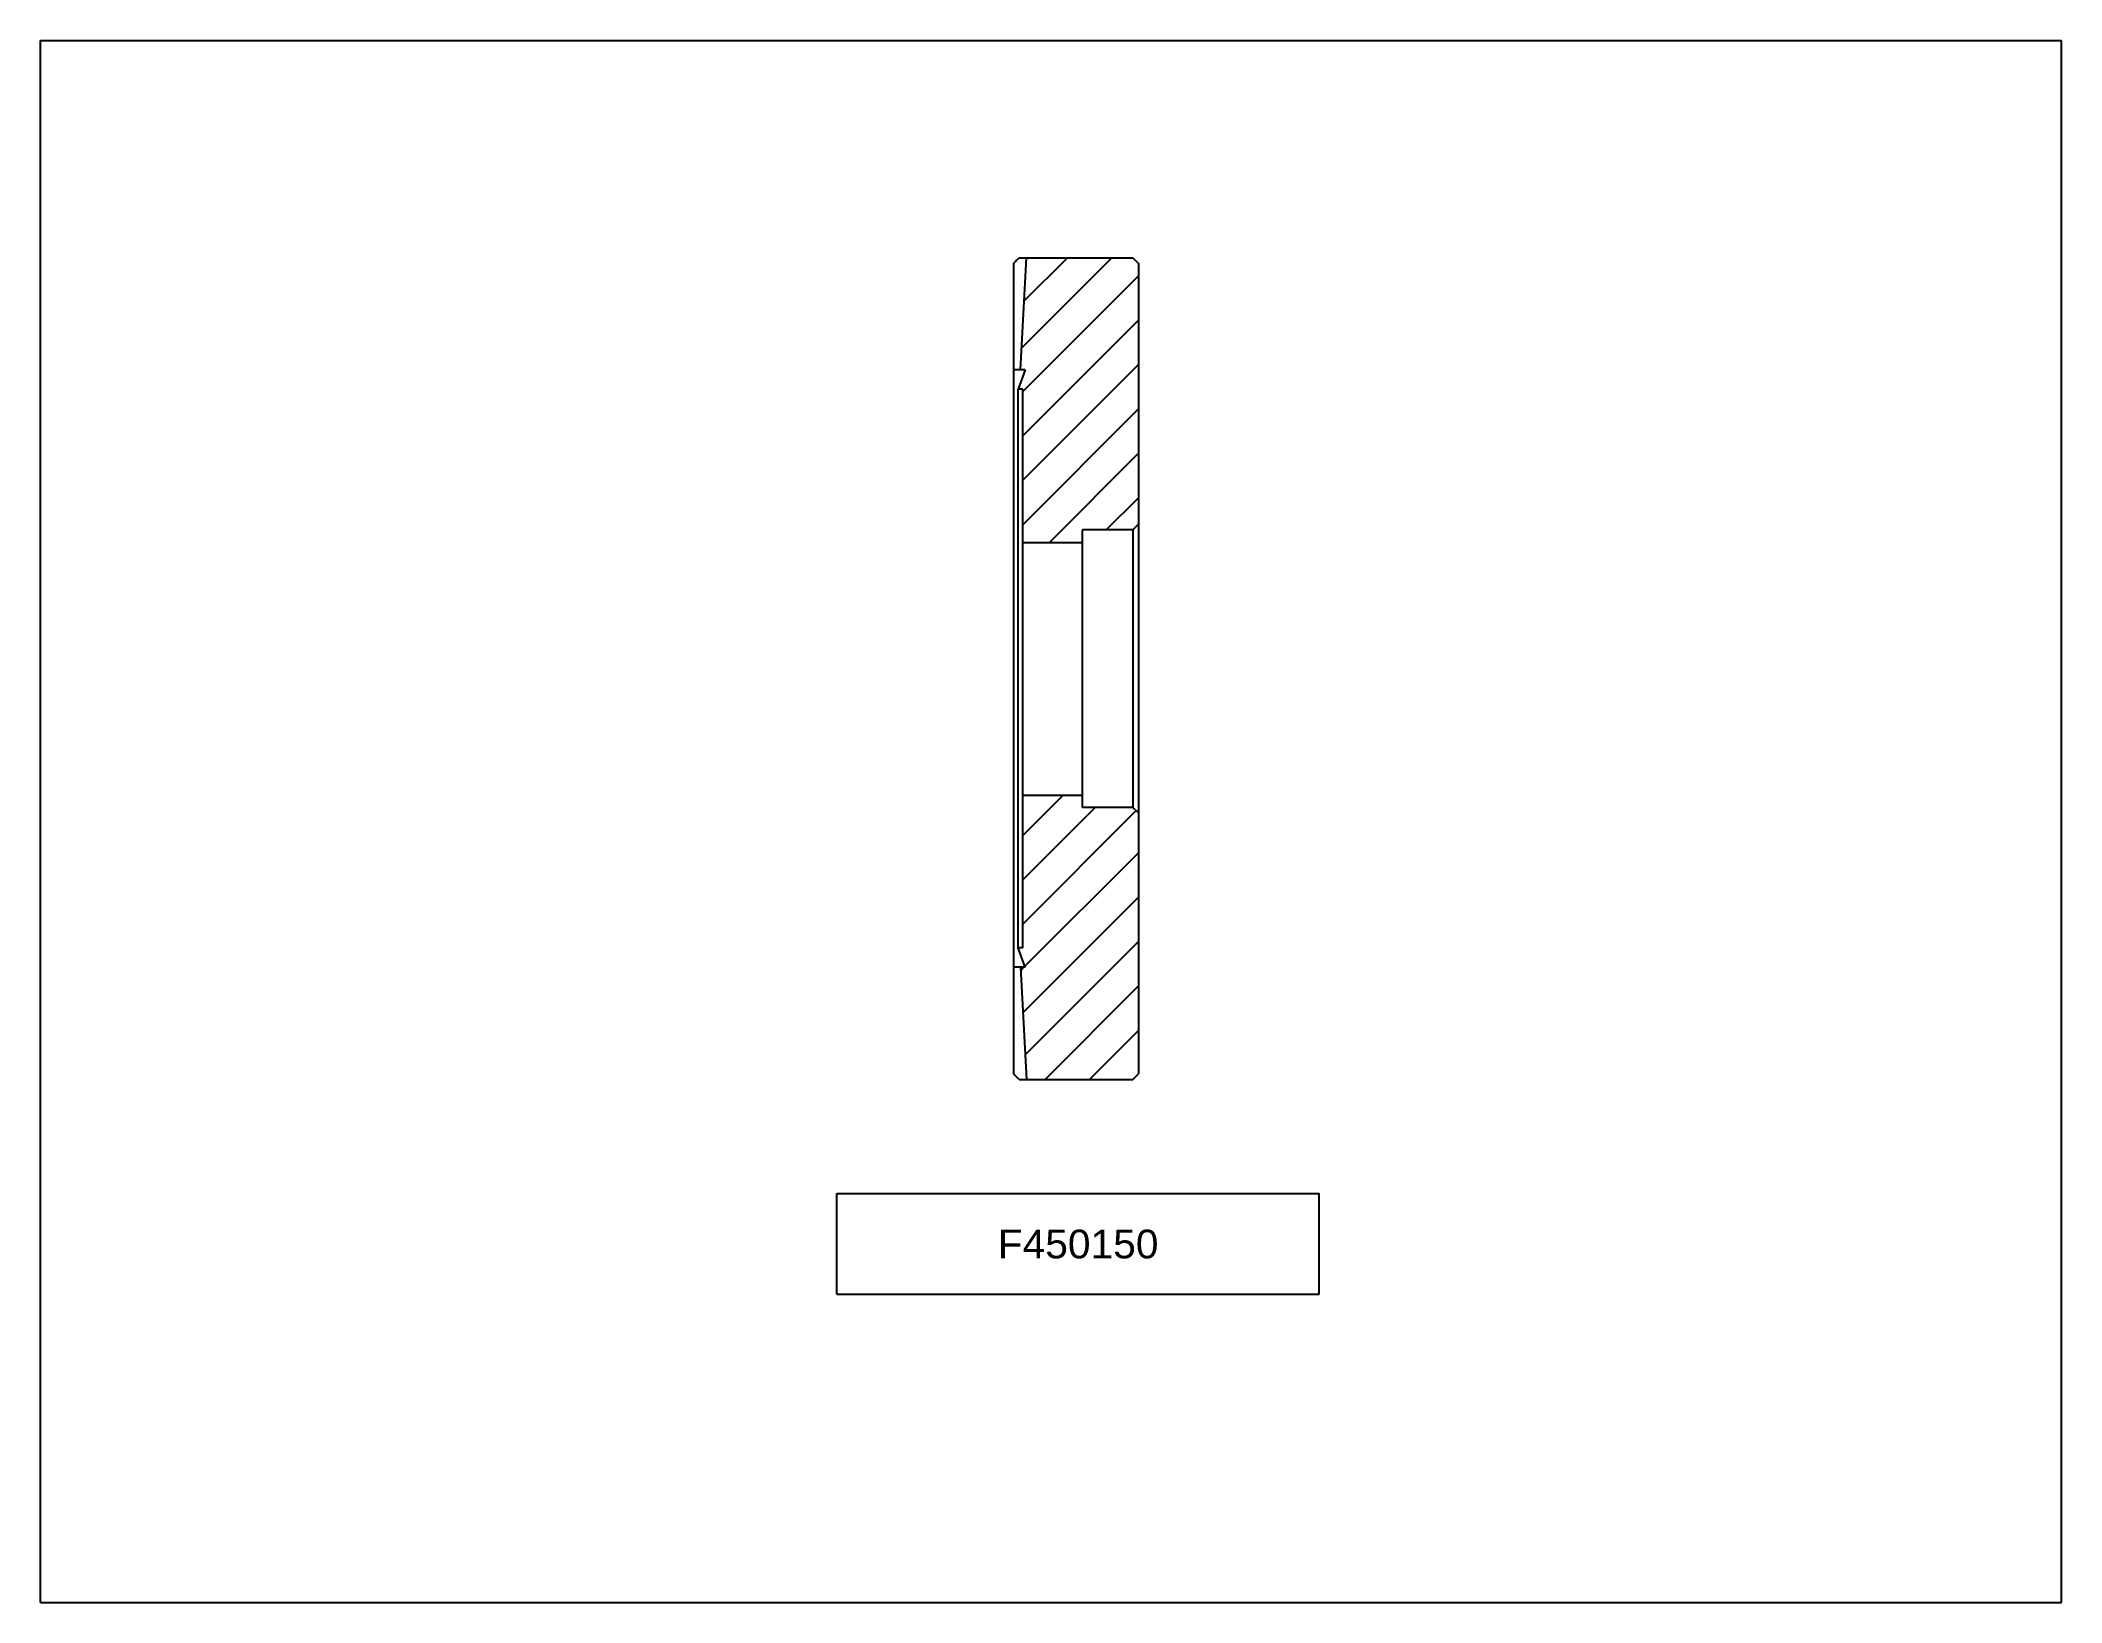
# Model space of a CAD drawing. Extents: x 0 to 11, y 0 to 8.5.
import ezdxf
from ezdxf.enums import TextEntityAlignment as Align

# ---------------------------------------------------------------- set-up
doc = ezdxf.new("R2010")
doc.units = 0
doc.header["$LTSCALE"] = 0.605
doc.layers.get('0').update_dxf_attribs({"linetype": 'CONTINUOUS'})
doc.styles.add('TEXTSTYLE_0', font='txt', dxfattribs={"width": 0.8})

msp = doc.modelspace()

# ---------------------------------------------------------------- linework, layer by layer
at = {"color": 7, "linetype": 'CONTINUOUS'}
for p, q in [((0, 0), (0, 8.5)), ((0, 8.5), (11, 8.5)), ((11, 0), (11, 8.5)), ((5.296, 7.287), (5.296, 2.877)), ((5.326, 7.317), (5.366, 7.317)), ((5.334, 6.707), (5.366, 7.317)), ((5.366, 7.317), (5.946, 7.317)), ((5.946, 7.317), (5.976, 7.287)), ((5.976, 7.287), (5.976, 2.877)), ((5.334, 6.707), (5.296, 6.707)), ((5.36, 6.707), (5.322, 6.602)), ((5.322, 3.562), (5.322, 6.602)), ((5.346, 6.602), (5.322, 6.602)), ((5.36, 6.707), (5.334, 6.707)), ((5.346, 3.562), (5.346, 6.602)), ((5.671, 4.327), (5.671, 5.837)), ((5.946, 5.837), (5.671, 5.837)), ((5.976, 5.867), (5.946, 5.837)), ((5.946, 5.837), (5.946, 4.327)), ((5.346, 5.769), (5.671, 5.769)), ((5.346, 4.394), (5.671, 4.394)), ((5.946, 4.327), (5.671, 4.327)), ((5.976, 4.297), (5.946, 4.327)), ((5.346, 3.562), (5.322, 3.562)), ((5.36, 3.457), (5.322, 3.562)), ((5.334, 3.457), (5.296, 3.457)), ((5.36, 3.457), (5.334, 3.457)), ((5.334, 3.457), (5.366, 2.847)), ((5.946, 2.847), (5.976, 2.877)), ((5.326, 2.847), (5.366, 2.847)), ((5.366, 2.847), (5.946, 2.847)), ((0, 0), (11, 0))]:
    msp.add_line(p, q, dxfattribs=at)
at = {"color": 2, "linetype": 'CONTINUOUS'}
for p, q in [((5.34, 6.826), (5.831, 7.317)), ((5.353, 7.081), (5.589, 7.317)), ((5.346, 6.59), (5.976, 7.22)), ((5.346, 6.348), (5.976, 6.978)), ((5.346, 6.107), (5.976, 6.737)), ((5.346, 5.865), (5.976, 6.495)), ((5.491, 5.769), (5.976, 6.254)), ((5.8, 5.837), (5.976, 6.012)), ((5.346, 4.174), (5.566, 4.394)), ((5.346, 3.933), (5.74, 4.327)), ((5.346, 3.691), (5.963, 4.309)), ((5.358, 3.462), (5.976, 4.08)), ((5.347, 3.209), (5.976, 3.838)), ((5.359, 2.98), (5.976, 3.597)), ((5.335, 3.439), (5.353, 3.457)), ((5.468, 2.847), (5.976, 3.355)), ((5.709, 2.847), (5.976, 3.113)), ((4.335, 1.678), (4.335, 2.225)), ((4.335, 2.225), (6.96, 2.225)), ((6.96, 1.678), (6.96, 2.225)), ((4.335, 1.678), (6.96, 1.678))]:
    msp.add_line(p, q, dxfattribs=at)
at = {"color": 7, "linetype": 'CONTINUOUS'}
for points in [[(5.296, 7.287), (5.306, 7.297), (5.316, 7.307), (5.326, 7.317)], [(5.326, 2.847), (5.316, 2.857), (5.306, 2.867), (5.296, 2.877)]]:
    msp.add_spline(points, degree=3, dxfattribs=at)

# ---------------------------------------------------------------- texts
at = {"color": 2, "linetype": 'CONTINUOUS', "style": 'TEXTSTYLE_0'}
msp.add_text('F450150', height=0.1562, dxfattribs=at).set_placement((5.21, 1.873), (6.085, 1.873), align=Align.FIT)

doc.saveas('drawing.dxf')
